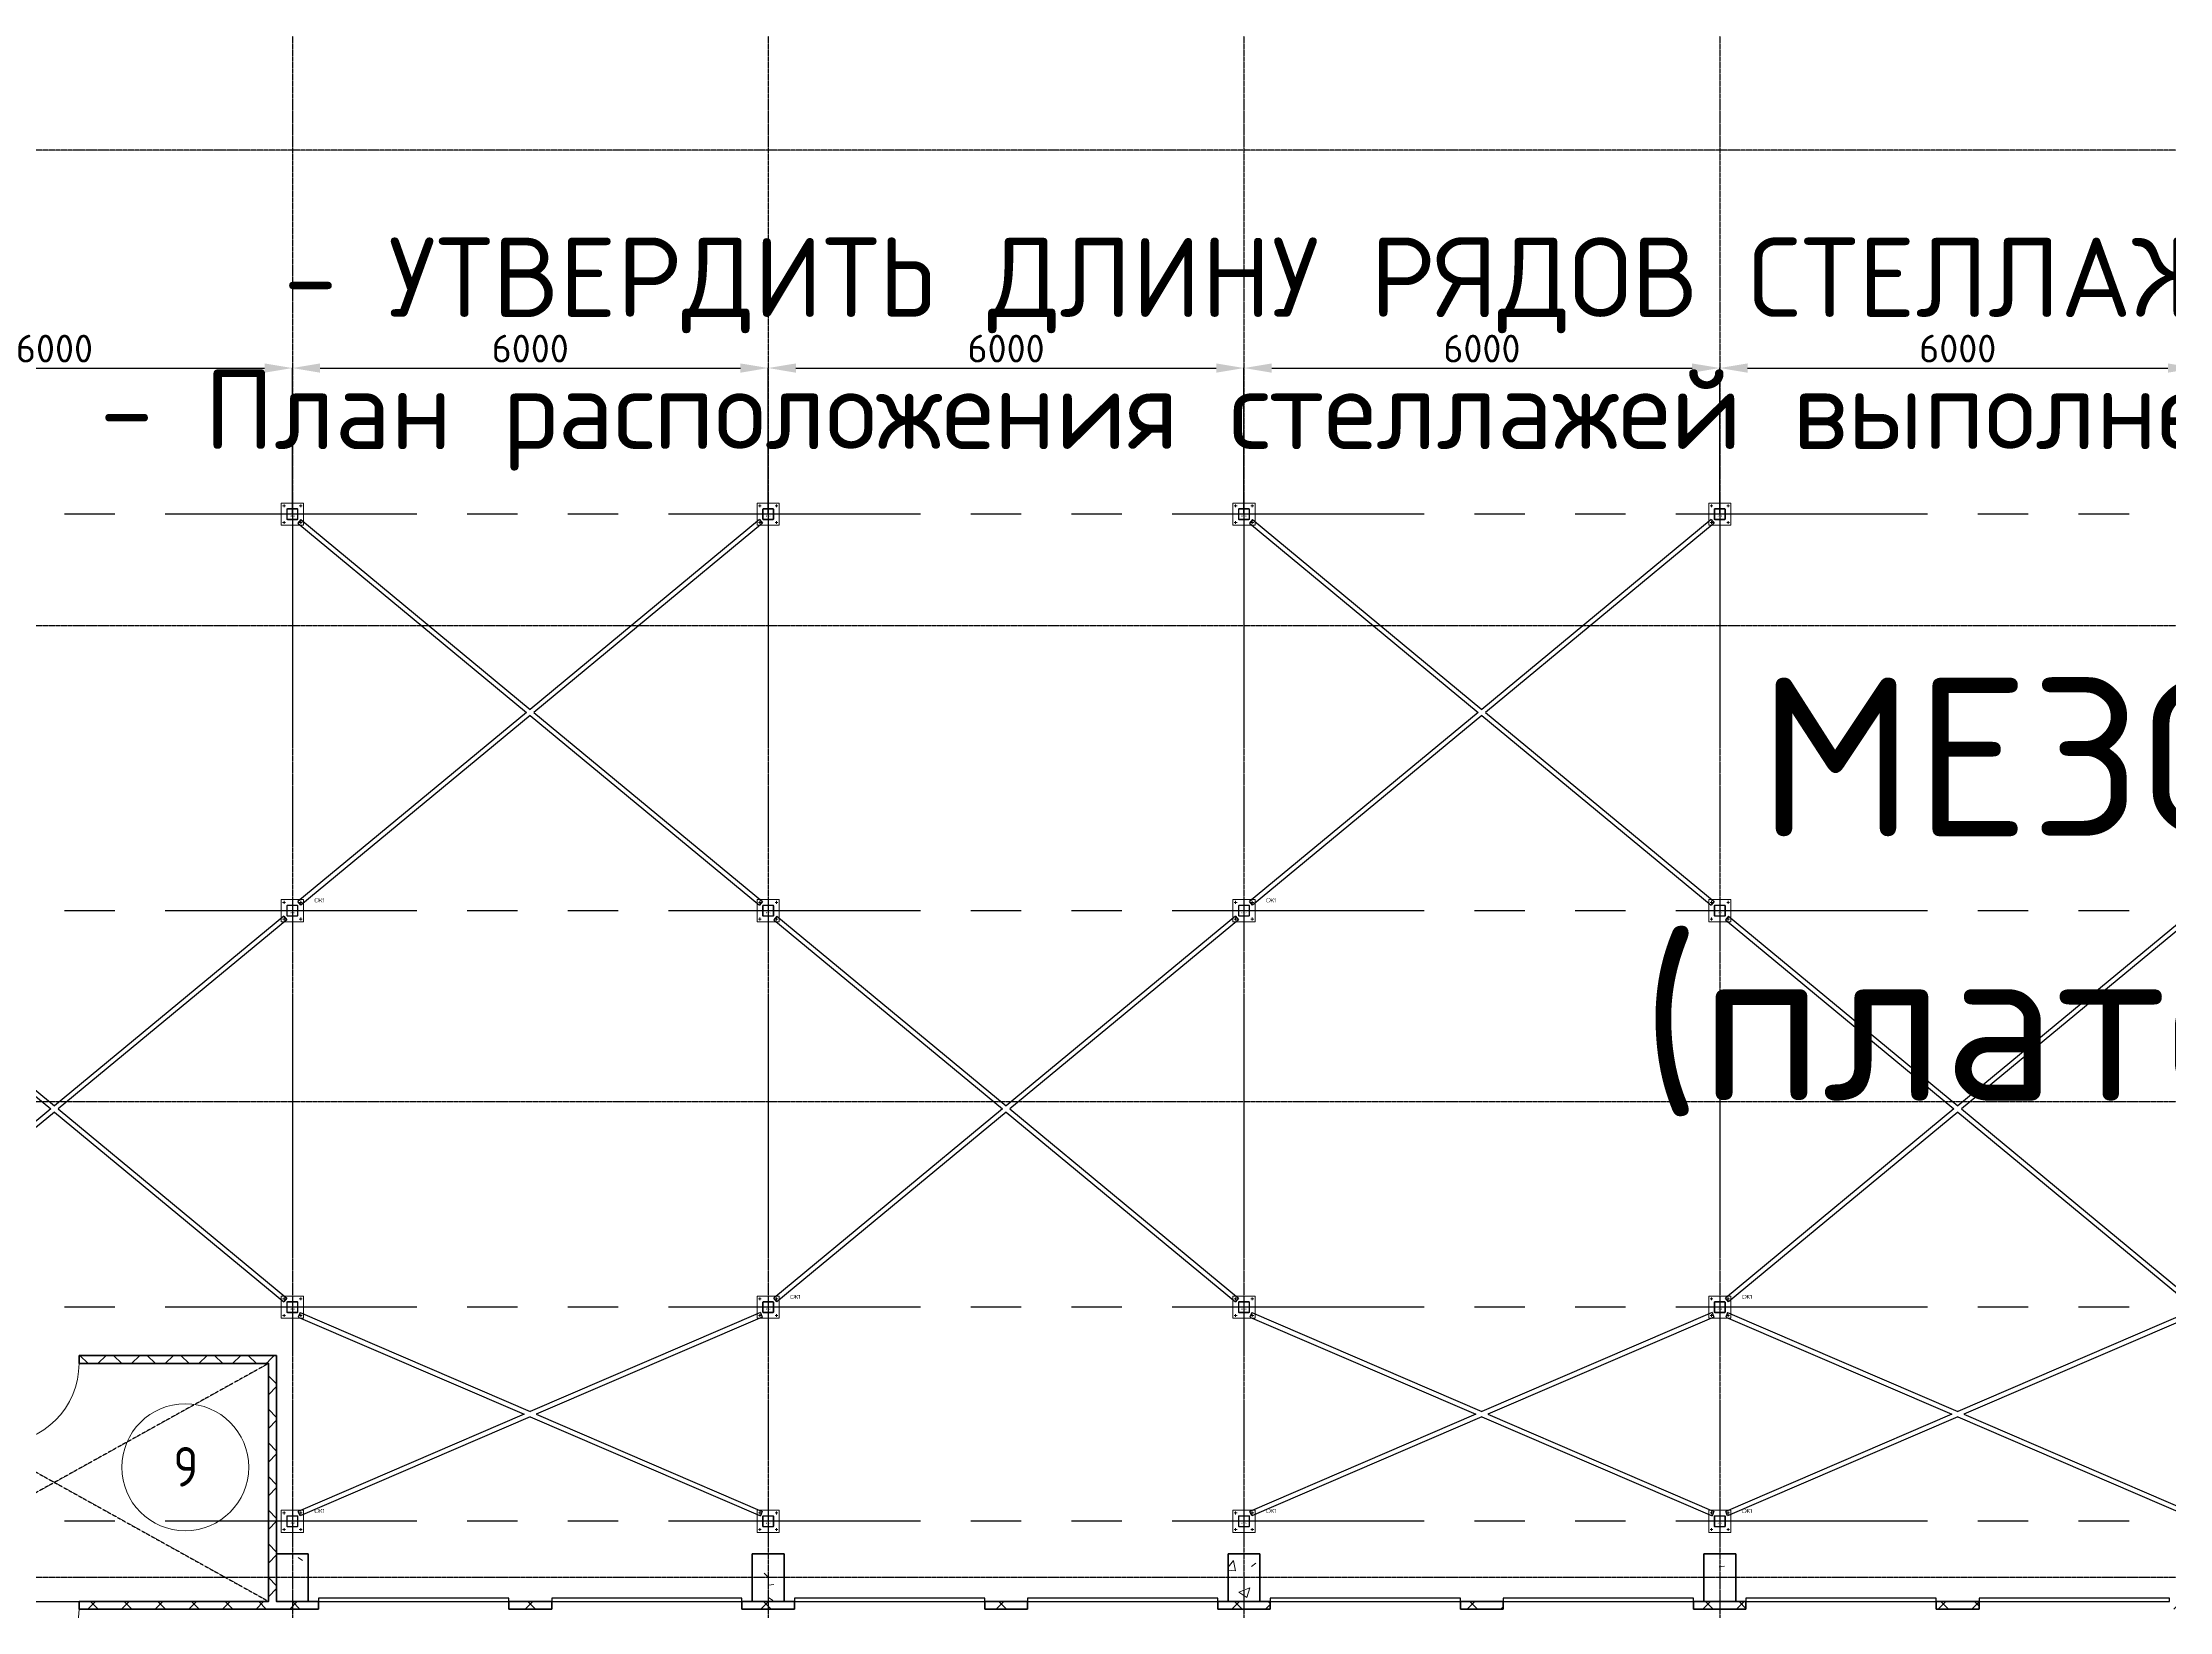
# Model space of a CAD drawing. Header units: millimetres. Extents: x 2140 to 223837, y 2113 to 170313.
# Drawn here: x 31012 to 57832, y 35330 to 55115 of the extents above; entities that cross this region are included whole.
import ezdxf
from ezdxf.enums import TextEntityAlignment as Align

# ---------------------------------------------------------------- set-up
doc = ezdxf.new("R2010")
doc.units = ezdxf.units.MM
for name, pattern in [('ADSK_Штриховая_ш3 п1_5', [4.5, 3, -1.5]), ('DASHDOT_axis', [24, 20, -1.5, 1, -1.5]), ('PHANTOM', [12.7, 6.35, -1.27, 1.27, -1.27, 1.27, -1.27]), ('Линия сетки', [22.225, 12.7, -3.175, 3.175, -3.175])]:
    doc.linetypes.add(name, pattern=pattern)
for name, color, linetype in [('0_ANNOT_Dimensions', 7, 'Continuous'), ('43.СЖ', 152, 'Continuous'), ('Сетка def', 7, 'Continuous'), ('Стены', 7, 'Continuous')]:
    doc.layers.add(name, color=color, linetype=linetype)
for name, color, linetype, lineweight in [('40.Колонны', 7, 'Continuous', 20), ('A-AREA-IDEN', 7, 'Continuous', 20), ('A-DOOR', 7, 'Continuous', 18), ('S-COLS', 7, 'Continuous', 18)]:
    doc.layers.add(name, color=color, linetype=linetype, lineweight=lineweight)
doc.styles.add('GOST', font='isocpeur.ttf')
doc.styles.add('GOST Common', font='', dxfattribs={"width": 0.9, "height": 500})
doc.styles.get("Standard").update_dxf_attribs({"font": 'isocpeur.ttf'})
doc.styles.get('GOST Common').set_extended_font_data('GOST Common')
doc.dimstyles.new('350', dxfattribs={"dimtxt": 350, "dimasz": 350, "dimexe": 1, "dimexo": 10, "dimgap": 70, "dimtad": 1, "dimdec": 0, "dimzin": 0, "dimdsep": 46, "dimtxsty": 'Standard', "dimcen": 0.09, "dimadec": 0, "dimazin": 0, "dimtfac": 1, "dimtdec": 0, "dimtofl": 0, "dimtmove": 0, "dimatfit": 3, "dimfxl": 1, "dimtolj": 1, "dimtzin": 0, "dimarcsym": 0})
pattern_1 = [(45, (61770, 82517.75), (-502.894, 502.894), []), (45, (61770, 83279.75), (-502.894, 502.894), [])]
pattern_2 = [(45, (61770, 82517.75), (-212.132, 212.132), []), (135, (61770, 82517.75), (-212.132, -212.132), [])]

# ---------------------------------------------------------------- blocks, each defined once
blk = doc.blocks.new('Сборный железобетон-Колонна 1 - 600x400-V70-В_АР_ПЭ_01 Этаж')
at = {"layer": 'S-COLS', "lineweight": 9}
h = blk.add_hatch(dxfattribs=at)
h.set_pattern_fill('FP_71', color=256, style=0, pattern_type=2)
h.set_pattern_definition([(320, (48847.8, -29723.1), (-127.512, -1457.472), [152.4, -1676.4]), (265, (48847.8, -29723.1), (1528.454, 281.942), [121.92, -1341.12]), (10.451, (48837.2, -29844.6), (1400.933, -1175.54), [129.52, -1424.72]), (316.184, (49254.2, -29723.1), (-336.34, -2168.63), [228.6, -2514.6]), (6.636, (49226.2, -29903.8), (1979.42, -1899.22), [194.28, -2137.08]), (261.184, (49254.2, -29723), (1979.4, -1899.24), [182.88, -2011.68]), (291, (49152.6, -29926.3), (-818.121, -1212.915), [152.4, -1676.4]), (236, (49152.6, -29926.3), (1473.504, -494.417), [121.92, -1341.12]), (341.451, (49084.4, -30027.4), (655.37, -1707.337), [129.52, -1424.72]), (307.5, (48847.8, -29723.1), (676.4402, -24.7094), [67.056, -1257.808, 67.056, -2640.584]), (307.5, (48847.8, -29723.1), (676.4402, -24.7094), [-1391.92, -1294.384, 67.056, -1279.144]), (277.5, (48847.8, -29723.1), (801.444, -534.558), [67.056, -709.168, 67.056, -1740.408]), (277.5, (48847.8, -29723.1), (801.444, -534.558), [-843.28, -1227.328, 67.056, -446.024]), (237.5, (48847.8, -29269.96), (-45.831, -1084.7275), [67.056, -440.944, 67.056, -3621.024]), (237.5, (48847.8, -29269.96), (-45.831, -1084.7275), [-575.056, -1517.904, 67.056, -2036.064]), (227.5, (48847.8, -29066.8), (203.414, -1185.035), [67.056, -593.344, 67.056, -2479.04]), (227.5, (48847.8, -29066.8), (203.414, -1185.035), [-727.456, -985.52, 67.056, -1426.464])])
h.paths.add_polyline_path([(-325, -165), (-325, -175), (275, -175), (275, 225), (-325, 225), (-325, 215)], flags=0)
at = {"layer": 'S-COLS', "lineweight": 40}
for p, q in [((275, 225), (-325, 225)), ((-325, 225), (-325, 215)), ((-325, 215), (-325, -165)), ((275, 215), (275, 225)), ((275, -165), (275, 215)), ((-325, -165), (-325, -175)), ((-325, -175), (275, -175)), ((275, -175), (275, -165))]:
    blk.add_line(p, q, dxfattribs=at)
blk = doc.blocks.new('Сборный железобетон-Колонна 1 - 600x400-V71-В_АР_ПЭ_01 Этаж')
at = {"layer": 'S-COLS', "lineweight": 9}
h = blk.add_hatch(dxfattribs=at)
h.set_pattern_fill('FP_72', color=256, style=0, pattern_type=2)
h.set_pattern_definition([(320, (48847.8, -23723.1), (-127.512, -1457.472), [152.4, -1676.4]), (265, (48847.8, -23723.1), (1528.454, 281.942), [121.92, -1341.12]), (10.451, (48837.2, -23844.6), (1400.933, -1175.54), [129.52, -1424.72]), (316.184, (49254.2, -23723.1), (-336.34, -2168.63), [228.6, -2514.6]), (6.636, (49226.2, -23903.8), (1979.42, -1899.22), [194.28, -2137.08]), (261.184, (49254.2, -23723), (1979.4, -1899.24), [182.88, -2011.68]), (291, (49152.6, -23926.3), (-818.121, -1212.915), [152.4, -1676.4]), (236, (49152.6, -23926.3), (1473.504, -494.417), [121.92, -1341.12]), (341.451, (49084.4, -24027.4), (655.37, -1707.337), [129.52, -1424.72]), (307.5, (48847.8, -23723.1), (676.44, -24.7094), [67.056, -1257.808, 67.056, -2640.584]), (307.5, (48847.8, -23723.1), (676.44, -24.7094), [-1391.92, -1294.384, 67.056, -1279.144]), (277.5, (48847.8, -23723.1), (801.444, -534.558), [67.056, -709.168, 67.056, -1740.408]), (277.5, (48847.8, -23723.1), (801.444, -534.558), [-843.28, -1227.328, 67.056, -446.024]), (237.5, (48847.8, -23269.96), (-45.831, -1084.7275), [67.056, -440.944, 67.056, -3621.024]), (237.5, (48847.8, -23269.96), (-45.831, -1084.7275), [-575.056, -1517.904, 67.056, -2036.064]), (227.5, (48847.8, -23066.8), (203.414, -1185.035), [67.056, -593.344, 67.056, -2479.04]), (227.5, (48847.8, -23066.8), (203.414, -1185.035), [-727.456, -985.52, 67.056, -1426.464])])
h.paths.add_polyline_path([(-325, 225), (-325, -175), (275, -175), (275, 225)], flags=0)
at = {"layer": 'S-COLS', "lineweight": 40}
for p, q in [((275, 225), (-325, 225)), ((-325, 225), (-325, 215)), ((-325, 215), (-325, -165)), ((275, 215), (275, 225)), ((275, -165), (275, 215)), ((-325, -165), (-325, -175)), ((-325, -175), (275, -175)), ((275, -175), (275, -165))]:
    blk.add_line(p, q, dxfattribs=at)
blk = doc.blocks.new('Сборный железобетон-Колонна 1 - 600x400-V72-В_АР_ПЭ_01 Этаж')
at = {"layer": 'S-COLS', "lineweight": 9}
h = blk.add_hatch(dxfattribs=at)
h.set_pattern_fill('FP_73', color=256, style=0, pattern_type=2)
h.set_pattern_definition([(320, (48847.8, -17723.1), (-127.512, -1457.472), [152.4, -1676.4]), (265, (48847.8, -17723.1), (1528.454, 281.942), [121.92, -1341.12]), (10.451, (48837.2, -17844.6), (1400.933, -1175.54), [129.52, -1424.72]), (316.184, (49254.2, -17723.1), (-336.34, -2168.63), [228.6, -2514.6]), (6.636, (49226.2, -17903.8), (1979.42, -1899.22), [194.28, -2137.08]), (261.184, (49254.2, -17723), (1979.4, -1899.24), [182.88, -2011.68]), (291, (49152.6, -17926.3), (-818.121, -1212.915), [152.4, -1676.4]), (236, (49152.6, -17926.3), (1473.504, -494.417), [121.92, -1341.12]), (341.451, (49084.4, -18027.4), (655.37, -1707.337), [129.52, -1424.72]), (307.5, (48847.8, -17723.1), (676.44, -24.7094), [67.056, -1257.808, 67.056, -2640.584]), (307.5, (48847.8, -17723.1), (676.44, -24.7094), [-1391.92, -1294.384, 67.056, -1279.144]), (277.5, (48847.8, -17723.1), (801.444, -534.558), [67.056, -709.168, 67.056, -1740.408]), (277.5, (48847.8, -17723.1), (801.444, -534.558), [-843.28, -1227.328, 67.056, -446.024]), (237.5, (48847.8, -17269.96), (-45.831, -1084.7275), [67.056, -440.944, 67.056, -3621.024]), (237.5, (48847.8, -17269.96), (-45.831, -1084.7275), [-575.056, -1517.904, 67.056, -2036.064]), (227.5, (48847.8, -17066.8), (203.414, -1185.035), [67.056, -593.344, 67.056, -2479.04]), (227.5, (48847.8, -17066.8), (203.414, -1185.035), [-727.456, -985.52, 67.056, -1426.464])])
h.paths.add_polyline_path([(-325, -175), (275, -175), (275, 225), (-325, 225), (-325, -165)], flags=0)
at = {"layer": 'S-COLS', "lineweight": 40}
for p, q in [((275, 225), (-325, 225)), ((-325, 225), (-325, 215)), ((-325, 215), (-325, -165)), ((275, 215), (275, 225)), ((275, -165), (275, 215)), ((-325, -165), (-325, -175)), ((-325, -175), (275, -175)), ((275, -175), (275, -165))]:
    blk.add_line(p, q, dxfattribs=at)
blk = doc.blocks.new('Сборный железобетон-Колонна 1 - 600x400-V73-В_АР_ПЭ_01 Этаж')
at = {"layer": 'S-COLS', "lineweight": 9}
h = blk.add_hatch(dxfattribs=at)
h.set_pattern_fill('FP_74', color=256, style=0, pattern_type=2)
h.set_pattern_definition([(320, (48847.8, -11723.1), (-127.512, -1457.472), [152.4, -1676.4]), (265, (48847.8, -11723.1), (1528.454, 281.942), [121.92, -1341.12]), (10.451, (48837.2, -11844.6), (1400.933, -1175.54), [129.52, -1424.72]), (316.184, (49254.2, -11723.1), (-336.34, -2168.63), [228.6, -2514.6]), (6.636, (49226.2, -11903.8), (1979.42, -1899.22), [194.28, -2137.08]), (261.184, (49254.2, -11723), (1979.4, -1899.24), [182.88, -2011.68]), (291, (49152.6, -11926.3), (-818.121, -1212.915), [152.4, -1676.4]), (236, (49152.6, -11926.3), (1473.504, -494.417), [121.92, -1341.12]), (341.451, (49084.4, -12027.4), (655.37, -1707.337), [129.52, -1424.72]), (307.5, (48847.8, -11723.1), (676.44, -24.7094), [67.056, -1257.808, 67.056, -2640.584]), (307.5, (48847.8, -11723.1), (676.44, -24.7094), [-1391.92, -1294.384, 67.056, -1279.144]), (277.5, (48847.8, -11723.1), (801.444, -534.558), [67.056, -709.168, 67.056, -1740.408]), (277.5, (48847.8, -11723.1), (801.444, -534.558), [-843.28, -1227.328, 67.056, -446.024]), (237.5, (48847.8, -11269.96), (-45.831, -1084.7275), [67.056, -440.944, 67.056, -3621.024]), (237.5, (48847.8, -11269.96), (-45.831, -1084.7275), [-575.056, -1517.904, 67.056, -2036.064]), (227.5, (48847.8, -11066.8), (203.414, -1185.035), [67.056, -593.344, 67.056, -2479.04]), (227.5, (48847.8, -11066.8), (203.414, -1185.035), [-727.456, -985.52, 67.056, -1426.464])])
h.paths.add_polyline_path([(-325, 225), (-325, -175), (275, -175), (275, 225)], flags=0)
at = {"layer": 'S-COLS', "lineweight": 40}
for p, q in [((275, 225), (-325, 225)), ((-325, 225), (-325, 215)), ((-325, 215), (-325, -165)), ((275, 215), (275, 225)), ((275, -165), (275, 215)), ((-325, -165), (-325, -175)), ((-325, -175), (275, -175)), ((275, -175), (275, -165))]:
    blk.add_line(p, q, dxfattribs=at)
blk = doc.blocks.new('Дверь-Подъемная-Сборная - 2400 x 3000 мм-581949-В_АР_ПЭ_01 Этаж')
at = {"layer": 'A-DOOR', "lineweight": 30}
for p, q in [((1200, -50), (-1200, -50)), ((-1200, -50), (-1200, -90)), ((-1200, -90), (1200, -90)), ((1200, -90), (1200, -50))]:
    blk.add_line(p, q, dxfattribs=at)
blk = doc.blocks.new('Наружная дверь 1-Навесная - 24698-81 - ДН21-10АЛ ГОСТ 24698-81-555615-В_АР_ПЭ_01 Этаж')
at = {"layer": 'A-DOOR'}
blk.add_line((-495, -50), (-495, -1060), dxfattribs=at)
blk.add_arc((-495, -50), 1010, 270, 360, dxfattribs=at)
blk = doc.blocks.new('ADSK_Марка_Помещение_ОдноЗначение - Номер-247393-В_АР_ПЭ_01 Этаж')
at = {"layer": 'A-AREA-IDEN'}
blk.add_circle((0, 0), 4, dxfattribs=at)
blk = doc.blocks.new('Помещение')
at = {"lineweight": 9}
h = blk.add_hatch(dxfattribs=at)
h.set_pattern_fill('FP_99', color=256, style=0, pattern_type=2)
h.set_pattern_definition(pattern_2)
h.paths.add_polyline_path([(31723.9036, 36346.9347), (31721.9036, 36442.9347), (29331.9036, 36442.9347), (29331.9036, 36346.9347), (31721.9036, 36346.9347)], flags=0)
h.paths.add_polyline_path([(28321.9036, 36346.9347), (28321.9036, 36442.9347), (26223.9036, 36442.9347), (26223.9036, 36346.9347), (26319.9036, 36346.9347)], flags=0)
h = blk.add_hatch(dxfattribs=at)
h.set_pattern_fill('FP_98', color=256, style=0, pattern_type=2)
h.set_pattern_definition(pattern_1)
h.paths.add_polyline_path([(31721.9036, 36442.9347), (31721.9036, 36444.9347), (29331.9036, 36442.9347)], flags=0)
h = blk.add_hatch(dxfattribs=at)
h.set_pattern_fill('FP_99', color=256, style=0, pattern_type=2)
h.set_pattern_definition(pattern_2)
h.paths.add_polyline_path([(31723.9036, 33342.9347), (31819.9036, 33344.9347), (31819.9036, 36442.9347), (31723.9036, 36442.9347), (31723.9036, 33344.9347)], flags=0)
h = blk.add_hatch(dxfattribs=at)
h.set_pattern_fill('FP_98', color=256, style=0, pattern_type=2)
h.set_pattern_definition(pattern_1)
h.paths.add_polyline_path([(31819.9036, 33344.9347), (31821.9036, 33344.9347), (31819.9036, 33866.7026)], flags=0)
h = blk.add_hatch(dxfattribs=at)
h.set_pattern_fill('FP_99', color=256, style=0, pattern_type=2)
h.set_pattern_definition(pattern_2)
h.paths.add_polyline_path([(99521.9036, 33246.9347), (99521.9036, 33342.9347), (96521.9036, 33342.9347), (96521.9036, 33246.9347), (98798.8066, 33246.9347)], flags=0)
h.paths.add_polyline_path([(110223.9036, 33246.9347), (110221.9036, 33342.9347), (102521.9036, 33342.9347), (102521.9036, 33246.9347), (110221.9036, 33246.9347)], flags=0)
h.paths.add_polyline_path([(74351.9036, 33246.9347), (74351.9036, 33342.9347), (73691.9036, 33342.9347), (73691.9036, 33246.9347), (74309.3584, 33246.9347)], flags=0)
h.paths.add_polyline_path([(70751.9036, 33246.9347), (71291.9036, 33246.9347), (71291.9036, 33342.9347), (70751.9036, 33342.9347)], flags=0)
h.paths.add_polyline_path([(79937.5379, 33246.9347), (81521.9036, 33246.9347), (81521.9036, 33342.9347), (79691.9036, 33342.9347), (79691.9036, 33246.9347)], flags=0)
h.paths.add_polyline_path([(86431.5911, 33246.9347), (87521.9036, 33246.9347), (87521.9036, 33342.9347), (84521.9036, 33342.9347), (84521.9036, 33246.9347)], flags=0)
h.paths.add_polyline_path([(90521.9036, 33246.9347), (93521.9036, 33246.9347), (93521.9036, 33342.9347), (90521.9036, 33342.9347)], flags=0)
h.paths.add_polyline_path([(76751.9036, 33246.9347), (77291.9036, 33246.9347), (77291.9036, 33342.9347), (76751.9036, 33342.9347), (76751.9036, 33270.7595)], flags=0)
h.paths.add_polyline_path([(61691.9036, 33246.9347), (62351.9036, 33246.9347), (62351.9036, 33342.9347), (61691.9036, 33342.9347), (61691.9036, 33270.7595)], flags=0)
h.paths.add_polyline_path([(65291.9036, 33246.9347), (65291.9036, 33342.9347), (64751.9036, 33342.9347), (64751.9036, 33246.9347), (65217.6839, 33246.9347)], flags=0)
h.paths.add_polyline_path([(59291.9036, 33246.9347), (59291.9036, 33342.9347), (58751.9036, 33342.9347), (58751.9036, 33246.9347), (59156.5676, 33246.9347)], flags=0)
h.paths.add_polyline_path([(46751.9036, 33246.9347), (47291.9036, 33246.9347), (47291.9036, 33342.9347), (46751.9036, 33342.9347), (46751.9036, 33270.7595)], flags=0)
h.paths.add_polyline_path([(56351.9036, 33246.9347), (56351.9036, 33342.9347), (55691.9036, 33342.9347), (55693.0725, 33246.9347), (56126.0094, 33246.9347)], flags=0)
h.paths.add_polyline_path([(67691.9036, 33246.9347), (68351.9036, 33246.9347), (68351.9036, 33342.9347), (67691.9036, 33342.9347), (67691.9036, 33270.7595)], flags=0)
h.paths.add_polyline_path([(52751.9036, 33246.9347), (53291.9036, 33246.9347), (53291.9036, 33342.9347), (52751.9036, 33342.9347), (52751.9036, 33270.7595)], flags=0)
h.paths.add_polyline_path([(49691.9036, 33246.9347), (50351.9036, 33246.9347), (50351.9036, 33342.9347), (49691.9036, 33342.9347), (49691.9036, 33270.7595)], flags=0)
h.paths.add_polyline_path([(31015.6702, 33246.9347), (32351.9036, 33246.9347), (32351.9036, 33342.9347), (29331.9036, 33342.9347), (29331.9036, 33246.9347)], flags=0)
h.paths.add_polyline_path([(38351.9036, 33246.9347), (38351.9036, 33342.9347), (37691.9036, 33342.9347), (37691.9036, 33246.9347), (37942.6603, 33246.9347)], flags=0)
h.paths.add_polyline_path([(34751.9036, 33246.9347), (35291.9036, 33246.9347), (35291.9036, 33342.9347), (34751.9036, 33342.9347), (34751.9036, 33270.7595)], flags=0)
h.paths.add_polyline_path([(44003.7767, 33246.9347), (44351.9036, 33246.9347), (44351.9036, 33342.9347), (43691.9036, 33342.9347), (43691.9036, 33246.9347)], flags=0)
h.paths.add_polyline_path([(41291.9036, 33246.9347), (41291.9036, 33342.9347), (40751.9036, 33342.9347), (40751.9036, 33246.9347), (40973.2185, 33246.9347)], flags=0)
h.paths.add_polyline_path([(28321.9036, 33246.9347), (28321.9036, 33342.9347), (15171.9036, 33342.9347), (15171.9036, 33246.9347), (27552.1752, 33246.9347)], flags=0)
h.paths.add_polyline_path([(14171.9036, 33246.9347), (14171.9036, 33342.9347), (13819.9036, 33342.9347), (13821.9036, 33246.9347)], flags=0)
h = blk.add_hatch(dxfattribs=at)
h.set_pattern_fill('FP_98', color=256, style=0, pattern_type=2)
h.set_pattern_definition(pattern_1)
h.paths.add_polyline_path([(110221.9036, 33342.9347), (110221.9036, 33344.9347), (110211.9036, 33342.9347)], flags=0)
h.paths.add_polyline_path([(93521.9036, 33342.9347), (93521.9036, 33344.9347), (93358.5812, 33342.9347)], flags=0)
h.paths.add_polyline_path([(59291.9036, 33342.9347), (59291.9036, 33344.9347), (58751.9036, 33342.9347)], flags=0)
h.paths.add_polyline_path([(71291.9036, 33342.9347), (71291.9036, 33344.9347), (70845.8634, 33342.9347)], flags=0)
h.paths.add_polyline_path([(41291.9036, 33342.9347), (41291.9036, 33344.9347), (40751.9036, 33342.9347)], flags=0)
h.paths.add_polyline_path([(32351.9036, 33342.9347), (32351.9036, 33344.9347), (31881.544, 33342.9347)], flags=0)
h.paths.add_polyline_path([(31721.9036, 33342.9347), (31721.9036, 33344.9347), (31015.6702, 33342.9347)], flags=0)
h.paths.add_polyline_path([(14171.9036, 33342.9347), (14171.9036, 33344.9347), (13821.9036, 33342.9347)], flags=0)
h = blk.add_hatch(dxfattribs=at)
h.set_pattern_fill('FP_98', color=256, style=0, pattern_type=2)
h.set_pattern_definition(pattern_1)
h.paths.add_polyline_path([(110221.9036, 33244.9347), (110221.9036, 33246.9347), (107212.5615, 33244.9347)], flags=0)
h.paths.add_polyline_path([(98549.0299, 33244.9347), (98547.0299, 33246.9347), (98547.0299, 33244.9347)], flags=0)
h.paths.add_polyline_path([(74351.9036, 33244.9347), (74351.9036, 33246.9347), (74309.3584, 33244.9347)], flags=0)
h.paths.add_polyline_path([(77291.9036, 33244.9347), (77291.9036, 33246.9347), (76906.9797, 33244.9347)], flags=0)
h.paths.add_polyline_path([(65291.9036, 33244.9347), (65291.9036, 33246.9347), (65217.6839, 33244.9347)], flags=0)
h.paths.add_polyline_path([(62351.9036, 33244.9347), (62351.9036, 33246.9347), (62187.1257, 33244.9347)], flags=0)
h.paths.add_polyline_path([(35291.9036, 33244.9347), (35291.9036, 33246.9347), (34912.1022, 33244.9347)], flags=0)
h.paths.add_polyline_path([(38351.9036, 33244.9347), (38351.9036, 33246.9347), (37942.6603, 33244.9347)], flags=0)
h.paths.add_polyline_path([(32351.9036, 33244.9347), (32351.9036, 33246.9347), (32314.4809, 33244.9347)], flags=0)
h.paths.add_polyline_path([(28321.9036, 33244.9347), (28321.9036, 33246.9347), (27552.1752, 33244.9347)], flags=0)
at = {"color": 9, "linetype": 'Линия сетки', "true_color": 0xc7c8ca}
for p, q in [((32021.9036, 162172.4828), (32021.9036, 22887.2413)), ((38021.9036, 162172.4828), (38021.9036, 22887.2413)), ((44021.9036, 162172.4828), (44021.9036, 22887.2413)), ((50021.9036, 162172.4828), (50021.9036, 22887.2413)), ((113992.9741, 51644.9347), (7061.0864, 51644.9347)), ((113992.9741, 45644.9347), (7061.0864, 45644.9347)), ((113992.9741, 39644.9347), (7061.0864, 39644.9347)), ((113992.9741, 33644.9347), (9601.0864, 33644.9347))]:
    blk.add_line(p, q, dxfattribs=at)
at = {"color": 7, "linetype": 'ADSK_Штриховая_ш3 п1_5'}
for p, q in [((26321.9036, 36344.9347), (31721.9036, 33344.9347)), ((31721.9036, 36344.9347), (26321.9036, 33344.9347))]:
    blk.add_line(p, q, dxfattribs=at)
at = {"lineweight": 40}
for p, q in [((31821.9036, 36444.9347), (29331.9036, 36444.9347)), ((29331.9036, 36444.9347), (29331.9036, 36344.9347)), ((29331.9036, 36344.9347), (31721.9036, 36344.9347)), ((31721.9036, 36344.9347), (31721.9036, 33344.9347)), ((31821.9036, 33944.9347), (31821.9036, 36444.9347)), ((31721.9036, 33344.9347), (29331.9036, 33344.9347)), ((29331.9036, 33344.9347), (29331.9036, 33244.9347)), ((32351.9036, 33344.9347), (32221.9036, 33344.9347)), ((32351.9036, 33244.9347), (32351.9036, 33344.9347)), ((35291.9036, 33344.9347), (34751.9036, 33344.9347)), ((34751.9036, 33344.9347), (34751.9036, 33244.9347)), ((35291.9036, 33244.9347), (35291.9036, 33344.9347)), ((37821.9036, 33344.9347), (37691.9036, 33344.9347)), ((37691.9036, 33344.9347), (37691.9036, 33244.9347)), ((38351.9036, 33344.9347), (38221.9036, 33344.9347)), ((38351.9036, 33244.9347), (38351.9036, 33344.9347)), ((41291.9036, 33344.9347), (40751.9036, 33344.9347)), ((40751.9036, 33344.9347), (40751.9036, 33244.9347)), ((41291.9036, 33244.9347), (41291.9036, 33344.9347)), ((43821.9036, 33344.9347), (43691.9036, 33344.9347)), ((43691.9036, 33344.9347), (43691.9036, 33244.9347)), ((44351.9036, 33344.9347), (44221.9036, 33344.9347)), ((44351.9036, 33244.9347), (44351.9036, 33344.9347)), ((47291.9036, 33344.9347), (46751.9036, 33344.9347)), ((46751.9036, 33344.9347), (46751.9036, 33244.9347)), ((47291.9036, 33244.9347), (47291.9036, 33344.9347)), ((49821.9036, 33344.9347), (49691.9036, 33344.9347)), ((49691.9036, 33344.9347), (49691.9036, 33244.9347)), ((50351.9036, 33344.9347), (50221.9036, 33344.9347)), ((50351.9036, 33244.9347), (50351.9036, 33344.9347)), ((53291.9036, 33344.9347), (52751.9036, 33344.9347)), ((52751.9036, 33344.9347), (52751.9036, 33244.9347)), ((53291.9036, 33244.9347), (53291.9036, 33344.9347)), ((29331.9036, 33244.9347), (32351.9036, 33244.9347)), ((34751.9036, 33244.9347), (35291.9036, 33244.9347)), ((37691.9036, 33244.9347), (38351.9036, 33244.9347)), ((40751.9036, 33244.9347), (41291.9036, 33244.9347)), ((43691.9036, 33244.9347), (44351.9036, 33244.9347)), ((46751.9036, 33244.9347), (47291.9036, 33244.9347)), ((49691.9036, 33244.9347), (50351.9036, 33244.9347)), ((52751.9036, 33244.9347), (53291.9036, 33244.9347))]:
    blk.add_line(p, q, dxfattribs=at)
at = {"lineweight": 18}
for p, q in [((29331.9036, 36442.9347), (31821.9036, 36442.9347)), ((29331.9036, 36346.9347), (31723.9036, 36346.9347)), ((31723.9036, 36444.9347), (31723.9036, 36442.9347)), ((31723.9036, 36346.9347), (31723.9036, 33342.9347)), ((31819.9036, 36444.9347), (31819.9036, 33342.9347)), ((31723.9036, 33342.9347), (29331.9036, 33342.9347)), ((31721.9036, 33342.9347), (31721.9036, 33344.9347)), ((31819.9036, 33342.9347), (32351.9036, 33342.9347)), ((34751.9036, 33342.9347), (35291.9036, 33342.9347)), ((37691.9036, 33342.9347), (38351.9036, 33342.9347)), ((40751.9036, 33342.9347), (41291.9036, 33342.9347)), ((43691.9036, 33342.9347), (44351.9036, 33342.9347)), ((46751.9036, 33342.9347), (47291.9036, 33342.9347)), ((49691.9036, 33342.9347), (50351.9036, 33342.9347)), ((52751.9036, 33342.9347), (53291.9036, 33342.9347)), ((29331.9036, 33246.9347), (32351.9036, 33246.9347)), ((34751.9036, 33246.9347), (35291.9036, 33246.9347)), ((37691.9036, 33246.9347), (38351.9036, 33246.9347)), ((40751.9036, 33246.9347), (41291.9036, 33246.9347)), ((43691.9036, 33246.9347), (44351.9036, 33246.9347)), ((46751.9036, 33246.9347), (47291.9036, 33246.9347)), ((49691.9036, 33246.9347), (50351.9036, 33246.9347)), ((52751.9036, 33246.9347), (53291.9036, 33246.9347))]:
    blk.add_line(p, q, dxfattribs=at)
blk.add_line((28321.9036, 33344.9347), (29331.9036, 33344.9347))
at = {"color": 7, "linetype": 'ADSK_Штриховая_ш3 п1_5', "lineweight": 18}
blk.add_line((28321.9036, 33344.9347), (29331.9036, 33344.9347), dxfattribs=at)
for p in [(28816.9036, 36394.9347), (28816.9036, 33294.9347)]:
    blk.add_blockref('Наружная дверь 1-Навесная - 24698-81 - ДН21-10АЛ ГОСТ 24698-81-555615-В_АР_ПЭ_01 Этаж', p)
at = {"xscale": 199.9999999999999, "yscale": 199.9999999999999, "zscale": 199.9999999999999}
blk.add_blockref('ADSK_Марка_Помещение_ОдноЗначение - Номер-247393-В_АР_ПЭ_01 Этаж', (30671.605, 35036.1059), dxfattribs=at)
for name, p, rotation in [('Сборный железобетон-Колонна 1 - 600x400-V70-В_АР_ПЭ_01 Этаж', (32046.9036, 33669.9347), 90.0000000000002), ('Сборный железобетон-Колонна 1 - 600x400-V71-В_АР_ПЭ_01 Этаж', (38046.9036, 33669.9347), 90.0000000000002), ('Сборный железобетон-Колонна 1 - 600x400-V72-В_АР_ПЭ_01 Этаж', (44046.9036, 33669.9347), 90.0000000000002), ('Сборный железобетон-Колонна 1 - 600x400-V73-В_АР_ПЭ_01 Этаж', (50046.9036, 33669.9347), 90.0000000000002), ('Дверь-Подъемная-Сборная - 2400 x 3000 мм-581949-В_АР_ПЭ_01 Этаж', (33551.9036, 33294.9347), 180), ('Дверь-Подъемная-Сборная - 2400 x 3000 мм-581949-В_АР_ПЭ_01 Этаж', (36491.9036, 33294.9347), 180), ('Дверь-Подъемная-Сборная - 2400 x 3000 мм-581949-В_АР_ПЭ_01 Этаж', (39551.9036, 33294.9347), 180), ('Дверь-Подъемная-Сборная - 2400 x 3000 мм-581949-В_АР_ПЭ_01 Этаж', (42491.9036, 33294.9347), 180), ('Дверь-Подъемная-Сборная - 2400 x 3000 мм-581949-В_АР_ПЭ_01 Этаж', (45551.9036, 33294.9347), 180), ('Дверь-Подъемная-Сборная - 2400 x 3000 мм-581949-В_АР_ПЭ_01 Этаж', (48491.9036, 33294.9347), 180), ('Дверь-Подъемная-Сборная - 2400 x 3000 мм-581949-В_АР_ПЭ_01 Этаж', (51551.9036, 33294.9347), 180), ('Дверь-Подъемная-Сборная - 2400 x 3000 мм-581949-В_АР_ПЭ_01 Этаж', (54491.9036, 33294.9347), 180)]:
    blk.add_blockref(name, p, dxfattribs=dict(rotation=rotation))
at = {"lineweight": 9, "insert": (30521.2905, 35291.5561), "char_height": 500, "width": 389.620125, "attachment_point": 1, "style": 'GOST Common'}
blk.add_mtext('\\fGOST Common|b0|i0|c204|p34|;\\W.9;9', dxfattribs=at)
blk = doc.blocks.new('*D1691')
at = {"layer": '0_ANNOT_Dimensions', "color": 0, "lineweight": -2, "transparency": 16777216}
for p, q in [((9900, 12760), (9900, 14594)), ((10250, 14593), (15550, 14593)), ((15900, 12760), (15900, 14594))]:
    blk.add_line(p, q, dxfattribs=at)
at = {"layer": '0_ANNOT_Dimensions', "color": 0, "transparency": 16777216}
for points in [[(10250, 14651), (10250, 14534), (9900, 14593)], [(15550, 14651), (15550, 14534), (15900, 14593)]]:
    blk.add_solid(points, dxfattribs=at)
at = {"layer": 'Defpoints', "color": 0, "transparency": 16777216}
for p in [(15900, 14593), (9900, 12750), (15900, 12750)]:
    blk.add_point(p, dxfattribs=at)
at = {"layer": '0_ANNOT_Dimensions', "color": 0, "transparency": 16777216, "insert": (12900, 14838), "char_height": 350, "attachment_point": 5}
blk.add_mtext('\\A1;6000', dxfattribs=at)
blk = doc.blocks.new('*U1683')
at = {"color": 1, "linetype": 'DASHDOT_axis'}
for p, q in [((-140, 0), (140, 0)), ((-122.5, 105), (-87.5, 105)), ((-105, 122.5), (-105, 87.5)), ((0, 140), (0, -140)), ((122.5, 105), (87.5, 105)), ((105, 122.5), (105, 87.5)), ((-122.5, -105), (-87.5, -105)), ((-105, -122.5), (-105, -87.5)), ((122.5, -105), (87.5, -105)), ((105, -122.5), (105, -87.5))]:
    blk.add_line(p, q, dxfattribs=at)
at = {"color": 0}
blk.add_lwpolyline([(-140, 140), (140, 140), (140, -140), (-140, -140)], close=True, dxfattribs=at)
for points in [[(-58.8, -70), (58.8, -70, 0.4142136), (70, -58.8), (70, 58.8, 0.4142136), (58.8, 70), (-58.8, 70, 0.4142136), (-70, 58.8), (-70, -58.8, 0.4142136)], [(-58.8, -64.4), (58.8, -64.4, 0.4142136), (64.4, -58.8), (64.4, 58.8, 0.4142136), (58.8, 64.4), (-58.8, 64.4, 0.4142136), (-64.4, 58.8), (-64.4, -58.8, 0.4142136)]]:
    blk.add_lwpolyline(points, format="xyb", close=True, dxfattribs=at)
at = {"layer": 'Defpoints', "color": 5}
blk.add_attdef('ККК', text='', height=20, dxfattribs=at).set_placement((0, -35.3), align=Align.CENTER)
blk = doc.blocks.new('*D1700')
at = {"layer": '0_ANNOT_Dimensions', "color": 0, "lineweight": -2, "transparency": 16777216}
for p, q in [((15900, 12760), (15900, 14594)), ((16250, 14593), (21550, 14593)), ((21900, 12760), (21900, 14594))]:
    blk.add_line(p, q, dxfattribs=at)
at = {"layer": '0_ANNOT_Dimensions', "color": 0, "transparency": 16777216}
for points in [[(16250, 14651), (16250, 14534), (15900, 14593)], [(21550, 14651), (21550, 14534), (21900, 14593)]]:
    blk.add_solid(points, dxfattribs=at)
at = {"layer": 'Defpoints', "color": 0, "transparency": 16777216}
for p in [(21900, 14593), (15900, 12750), (21900, 12750)]:
    blk.add_point(p, dxfattribs=at)
at = {"layer": '0_ANNOT_Dimensions', "color": 0, "transparency": 16777216, "insert": (18900, 14838), "char_height": 350, "attachment_point": 5}
blk.add_mtext('\\A1;6000', dxfattribs=at)
blk = doc.blocks.new('*D1701')
at = {"layer": '0_ANNOT_Dimensions', "color": 0, "lineweight": -2, "transparency": 16777216}
for p, q in [((21900, 12760), (21900, 14594)), ((22250, 14593), (27550, 14593)), ((27900, 12760), (27900, 14594))]:
    blk.add_line(p, q, dxfattribs=at)
at = {"layer": '0_ANNOT_Dimensions', "color": 0, "transparency": 16777216}
for points in [[(22250, 14651), (22250, 14534), (21900, 14593)], [(27550, 14651), (27550, 14534), (27900, 14593)]]:
    blk.add_solid(points, dxfattribs=at)
at = {"layer": 'Defpoints', "color": 0, "transparency": 16777216}
for p in [(27900, 14593), (21900, 12750), (27900, 12750)]:
    blk.add_point(p, dxfattribs=at)
at = {"layer": '0_ANNOT_Dimensions', "color": 0, "transparency": 16777216, "insert": (24900, 14838), "char_height": 350, "attachment_point": 5}
blk.add_mtext('\\A1;6000', dxfattribs=at)
blk = doc.blocks.new('*D1692')
at = {"layer": '0_ANNOT_Dimensions', "color": 0, "lineweight": -2, "transparency": 16777216}
for p, q in [((27900, 12760), (27900, 14594)), ((28250, 14593), (33550, 14593)), ((33900, 12760), (33900, 14594))]:
    blk.add_line(p, q, dxfattribs=at)
at = {"layer": '0_ANNOT_Dimensions', "color": 0, "transparency": 16777216}
for points in [[(28250, 14651), (28250, 14534), (27900, 14593)], [(33550, 14651), (33550, 14534), (33900, 14593)]]:
    blk.add_solid(points, dxfattribs=at)
at = {"layer": 'Defpoints', "color": 0, "transparency": 16777216}
for p in [(33900, 14593), (27900, 12750), (33900, 12750)]:
    blk.add_point(p, dxfattribs=at)
at = {"layer": '0_ANNOT_Dimensions', "color": 0, "transparency": 16777216, "insert": (30900, 14838), "char_height": 350, "attachment_point": 5}
blk.add_mtext('\\A1;6000', dxfattribs=at)
blk = doc.blocks.new('*D1693')
at = {"layer": '0_ANNOT_Dimensions', "color": 0, "lineweight": -2, "transparency": 16777216}
for p, q in [((33900, 12760), (33900, 14594)), ((34250, 14593), (39550, 14593)), ((39900, 12760), (39900, 14594))]:
    blk.add_line(p, q, dxfattribs=at)
at = {"layer": '0_ANNOT_Dimensions', "color": 0, "transparency": 16777216}
for points in [[(34250, 14651), (34250, 14534), (33900, 14593)], [(39550, 14651), (39550, 14534), (39900, 14593)]]:
    blk.add_solid(points, dxfattribs=at)
at = {"layer": 'Defpoints', "color": 0, "transparency": 16777216}
for p in [(39900, 14593), (33900, 12750), (39900, 12750)]:
    blk.add_point(p, dxfattribs=at)
at = {"layer": '0_ANNOT_Dimensions', "color": 0, "transparency": 16777216, "insert": (36900, 14838), "char_height": 350, "attachment_point": 5}
blk.add_mtext('\\A1;6000', dxfattribs=at)
blk = doc.blocks.new('*U1685')
at = {"color": 0}
for p, q in [((4, 4826), (-35, 4780)), ((-35, 4780), (2848, 2395)), ((4, 4826), (2895, 2434)), ((5787, 4826), (2895, 2434)), ((5825, 4780), (2942, 2395)), ((5787, 4826), (5825, 4780)), ((2848, 2395), (-35, 10)), ((2895, 2356), (4, -36)), ((2895, 2356), (5787, -36)), ((2942, 2395), (5825, 10)), ((4, -36), (-35, 10)), ((5825, 10), (5787, -36))]:
    blk.add_line(p, q, dxfattribs=at)
at = {"style": 'GOST'}
blk.add_attdef('СЖ', (173, 0), '', height=50, dxfattribs=at)
blk = doc.blocks.new('*U1684')
at = {"color": 0}
for p, q in [((4, 4826), (-35, 4780)), ((-35, 4780), (2848, 2395)), ((4, 4826), (2895, 2434)), ((5787, 4826), (2895, 2434)), ((5825, 4780), (2942, 2395)), ((5787, 4826), (5825, 4780)), ((2848, 2395), (-35, 10)), ((2895, 2356), (4, -36)), ((2895, 2356), (5787, -36)), ((2942, 2395), (5825, 10)), ((4, -36), (-35, 10)), ((5825, 10), (5787, -36))]:
    blk.add_line(p, q, dxfattribs=at)
at = {"style": 'GOST'}
blk.add_attdef('СЖ', (173, 0), '', height=50, dxfattribs=at)
blk = doc.blocks.new('*U1688')
at = {"color": 0}
for p, q in [((-7, 2526), (-30, 2470)), ((-30, 2470), (2819, 1245)), ((-7, 2526), (2895, 1278)), ((5797, 2526), (2895, 1278)), ((5820, 2470), (2971, 1245)), ((5797, 2526), (5820, 2470)), ((2819, 1245), (-30, 20)), ((2895, 1212), (-7, -35)), ((2895, 1212), (5797, -35)), ((2971, 1245), (5820, 20)), ((-7, -35), (-30, 20)), ((5820, 20), (5797, -35))]:
    blk.add_line(p, q, dxfattribs=at)
at = {"style": 'GOST'}
blk.add_attdef('СЖ', (173, 0), '', height=50, dxfattribs=at)
blk = doc.blocks.new('МК2 Сетка колонн и осей')
at = {"color": 9, "linetype": 'PHANTOM', "ltscale": 500, "true_color": 0xc7c8ca}
for p, q in [((15900, 13000), (15900, -260)), ((21900, 13000), (21900, -260)), ((27900, 13000), (27900, -260)), ((33900, 13000), (33900, -260)), ((87320, 12750), (-477.4, 12750)), ((87320, 7750), (-477.4, 7750)), ((87320, 2750), (-477.4, 2750)), ((87320, 50), (-477.4, 50))]:
    blk.add_line(p, q, dxfattribs=at)
at = {"layer": '40.Колонны'}
for p in [(15900, 12750), (21900, 12750), (27900, 12750), (33900, 12750), (15900, 7750), (21900, 7750), (27900, 7750), (33900, 7750), (15900, 2750), (21900, 2750), (27900, 2750), (33900, 2750), (15900, 50), (21900, 50), (27900, 50), (33900, 50)]:
    blk.add_blockref('*U1683', p, dxfattribs=at).add_auto_attribs({'ККК': 'К140'})
at = {"layer": '43.СЖ', "color": 0}
for name, p in [('*U1684', (16005, 7855)), ('*U1684', (28005, 7855)), ('*U1685', (10005, 2855)), ('*U1685', (22005, 2855)), ('*U1685', (34005, 2855)), ('*U1688', (16005, 155)), ('*U1688', (28005, 155)), ('*U1688', (34005, 155))]:
    blk.add_blockref(name, p, dxfattribs=at).add_auto_attribs({'СЖ': 'СЖ1'})
at = {"layer": '0_ANNOT_Dimensions'}
for base, p1, p2, picture, middle in [((15900, 14592.8), (9900, 12750), (15900, 12750), '*D1691', (12900, 14837.8)), ((21900, 14592.8), (15900, 12750), (21900, 12750), '*D1700', (18900, 14837.8)), ((27900, 14592.8), (21900, 12750), (27900, 12750), '*D1701', (24900, 14837.8)), ((33900, 14592.8), (27900, 12750), (33900, 12750), '*D1692', (30900, 14837.8)), ((39900, 14592.8), (33900, 12750), (39900, 12750), '*D1693', (36900, 14837.8))]:
    dim = blk.add_linear_dim(base=base, p1=p1, p2=p2, dimstyle='350', dxfattribs=at)
    dim.commit()
    dim.dimension.update_dxf_attribs({"geometry": picture, "text_midpoint": middle})

msp = doc.modelspace()

# ---------------------------------------------------------------- block references
at = {"layer": 'Стены'}
msp.add_blockref('Помещение', (2139.8, 2112.9), dxfattribs=at)

# ---------------------------------------------------------------- next in the draw order: block references
msp.add_blockref('МК2 Сетка колонн и осей', (18261.7, 36417.7))

# ---------------------------------------------------------------- next in the draw order: texts
at = {"color": 252, "true_color": 0x939598, "insert": (61161.7, 44167.7), "char_height": 2000, "width": 42000, "attachment_point": 5}
msp.add_mtext('\\A1;{\\fISOCPEUR|b1|i0|c204|p34;МЕЗОНИН №2\\P(платформа 0+1)}', dxfattribs=at)
at = {"layer": 'Сетка def', "color": 1, "insert": (64161.7, 52019.2), "char_height": 1000, "width": 84000, "attachment_point": 5}
msp.add_mtext('{\\fISOCPEUR|b1|i0|c204|p34;ВНИМАНИЕ!\\P\\pi-3000,l4000,t4000;}-^IУТВЕРДИТЬ ДЛИНУ РЯДОВ СТЕЛЛАЖЕЙ, ГАБАРИТЫ МЕЗОНИНОВ И ПРОЕЗДОВ МЕЖДУ НИМИ!\\P-^IПлан расположения стеллажей выполнен без учета ПК и трубопроводов противопожарной системы!', dxfattribs=at)

doc.saveas('drawing.dxf')
